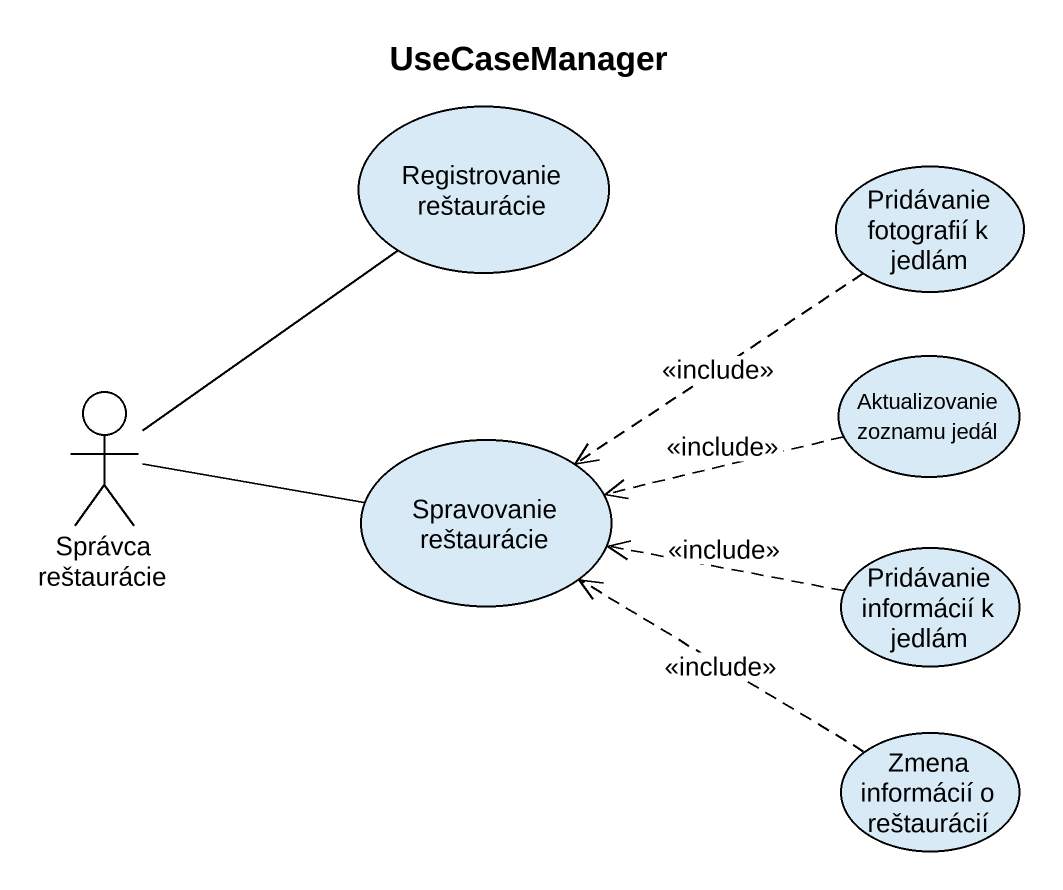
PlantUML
@startuml
title UseCaseManager
usecase "Registrovanie reštaurácie" as Registrovanie_reštaurácie
usecase "Pridávanie fotografií k jedlám" as Pridávanie_fotografií_k
actor "Správca reštaurácie" as Správca_reštaurácie
usecase "Aktualizovanie zoznamu jedál" as Aktualizovanie_zoznamu_jedál
usecase "Spravovanie reštaurácie" as Spravovanie_reštaurácie
usecase "Pridávanie informácií k jedlám" as Pridávanie_informácií_k
usecase "Zmena informácií o reštaurácií" as Zmena_informácií_o
Pridávanie_fotografií_k ..> Spravovanie_reštaurácie : <<include>>
Správca_reštaurácie -up- Registrovanie_reštaurácie
Správca_reštaurácie -right- Spravovanie_reštaurácie
Aktualizovanie_zoznamu_jedál .left.> Spravovanie_reštaurácie : <<include>>
Pridávanie_informácií_k .left.> Spravovanie_reštaurácie : <<include>>
Zmena_informácií_o .up.> Spravovanie_reštaurácie : <<include>>
@enduml
